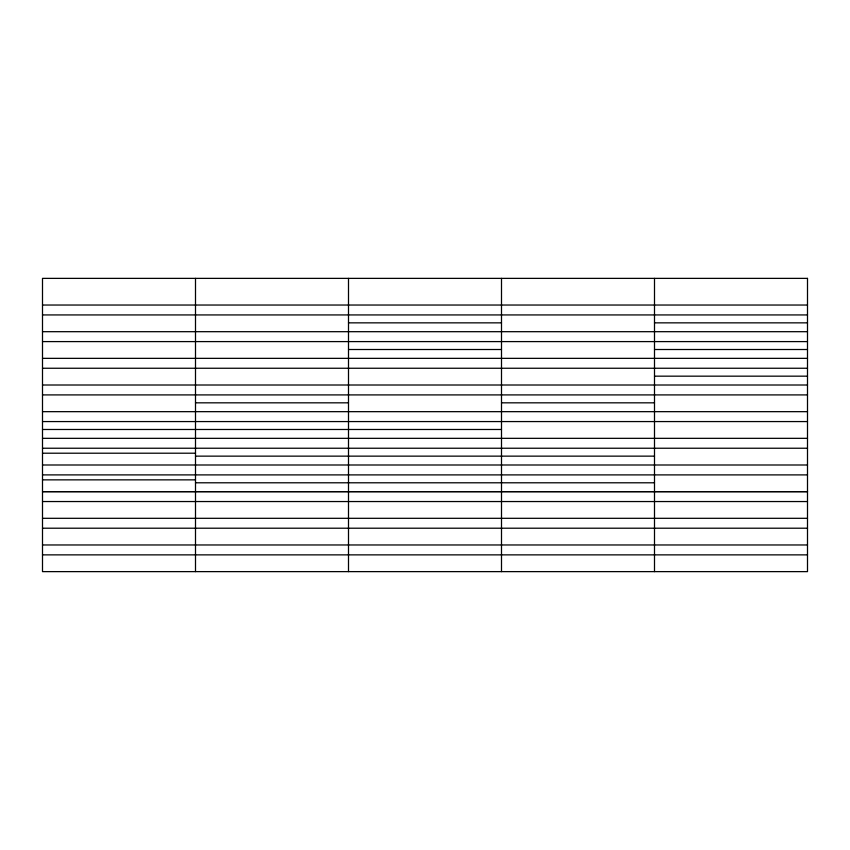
<?xml version="1.0" encoding="UTF-8"?>
<svg xmlns="http://www.w3.org/2000/svg" width="850" height="850" viewBox="0 0 850 850"><rect width="100%" height="100%" fill="white"/><g stroke="black" fill="none" stroke-linecap="round" stroke-linejoin="round"><path stroke-width="1.27" d="M42.5 305.033L807.5 305.033M42.5 314.936L807.5 314.936M348.5 322.851L501.5 322.851M654.5 322.851L807.5 322.851M42.5 331.691L807.5 331.691M42.5 341.594L807.5 341.594M348.5 349.509L501.5 349.509M654.5 349.509L807.5 349.509M42.5 358.349L807.5 358.349M42.5 368.252L807.5 368.252M654.5 376.168L807.5 376.168M42.5 385.007L807.5 385.007M42.5 394.91L807.5 394.91M195.5 402.826L348.5 402.826M501.5 402.826L654.5 402.826M42.5 411.666L807.5 411.666M42.5 421.568L807.5 421.568M42.5 429.484L501.5 429.484M42.5 438.334L807.5 438.334M42.5 448.237L807.5 448.237M42.5 453.209L195.5 453.209M195.5 456.142L654.5 456.142M42.5 464.993L807.5 464.993M42.5 474.895L807.5 474.895M42.5 479.857L195.5 479.857M195.5 482.789L654.5 482.789M42.5 501.543L807.5 501.553M42.5 518.309L807.5 518.309M42.5 528.211L807.5 528.211M42.5 544.967L807.5 544.967M42.5 554.869L807.5 554.869M654.5 278.375L654.5 571.625M501.5 278.375L501.5 571.625M348.5 278.375L348.5 571.625M195.5 278.375L195.5 571.625M807.5 278.375L42.5 278.375L42.5 571.625L807.5 571.625L807.5 278.375M807.5 491.64L42.5 491.64L807.5 491.651"/></g></svg>
